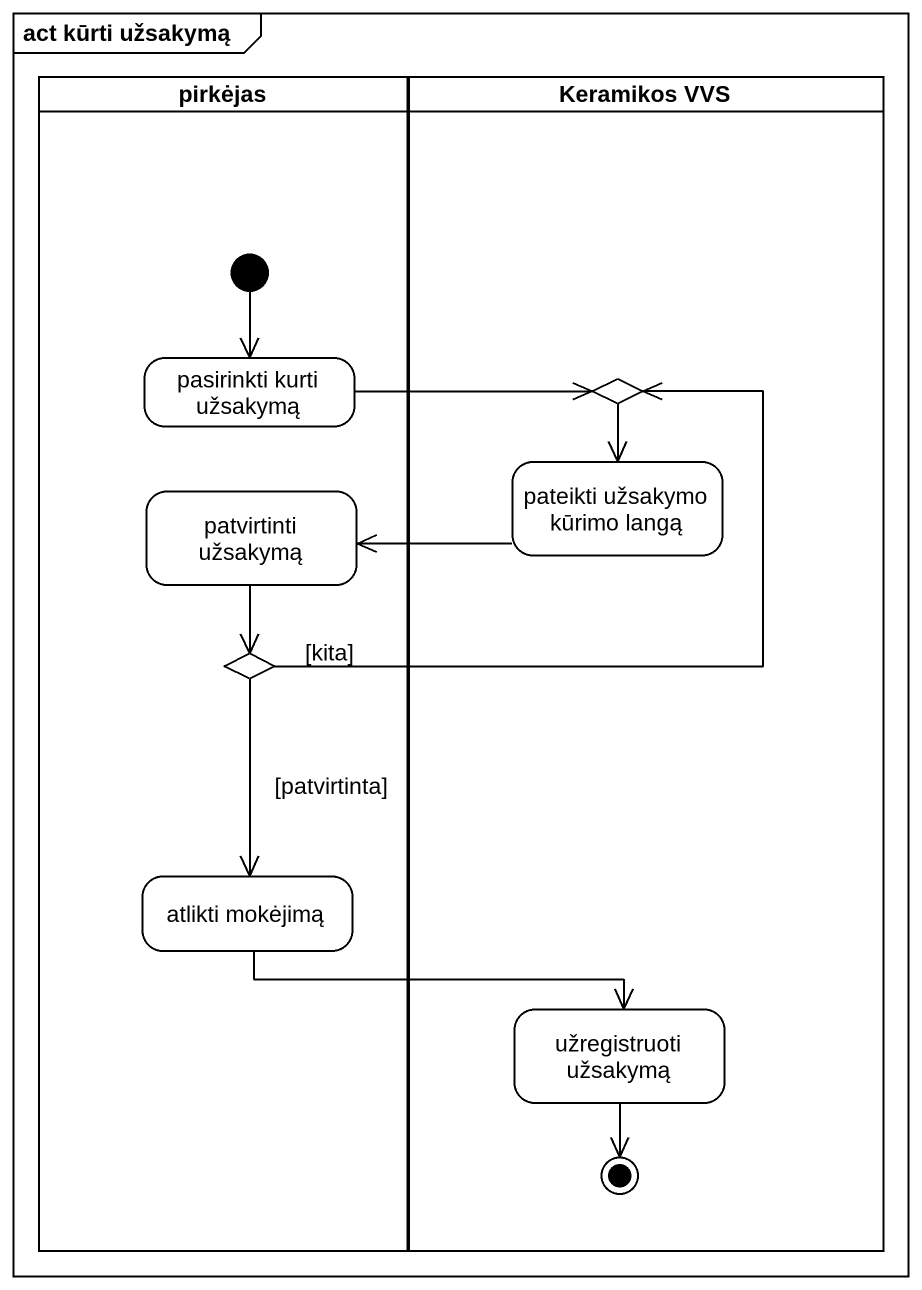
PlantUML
@startuml
mainframe act kūrti užsakymą
hide empty description
state pirkėjas <<partition>> {
  state "pasirinkti kurti užsakymą" as pasirinkti_kurti_užsakymą
  state "patvirtinti užsakymą" as patvirtinti_užsakymą
  state choice2 <<choice>>
  state "atlikti mokėjimą" as atlikti_mokėjimą
  [*] --> pasirinkti_kurti_užsakymą
}
state "Keramikos VVS" as Keramikos_VVS <<partition>> {
  state choice1 <<choice>>
  state "pateikti užsakymo kūrimo langą" as pateikti_užsakymo_kūrimo
  state "užregistruoti užsakymą" as užregistruoti_užsakymą
  užregistruoti_užsakymą --> [*]
}
pasirinkti_kurti_užsakymą -right-> choice1
choice1 --> pateikti_užsakymo_kūrimo
patvirtinti_užsakymą --> choice2
pateikti_užsakymo_kūrimo -left-> patvirtinti_užsakymą
choice2 -up-> choice1 : [kita]
choice2 --> atlikti_mokėjimą : [patvirtinta]
atlikti_mokėjimą -right-> užregistruoti_užsakymą
@enduml
